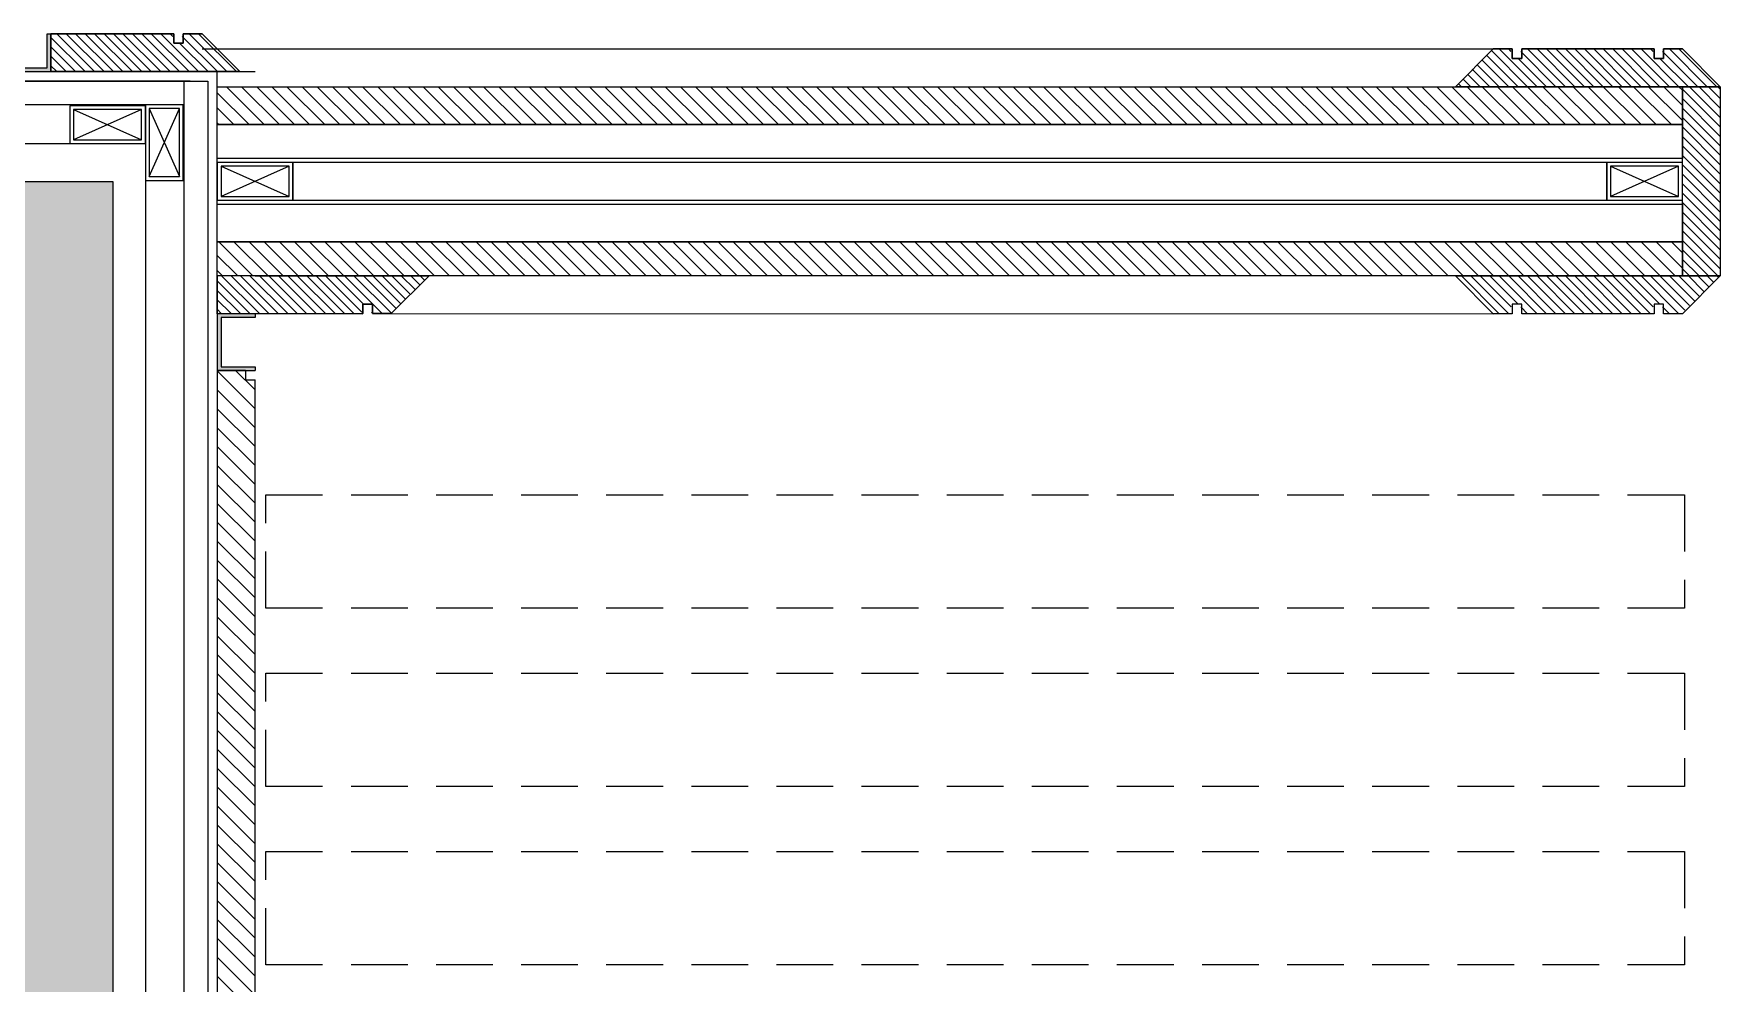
# Model space of a CAD drawing. Header units: millimetres. Extents: x 29001 to 40804, y -8833 to -5892.
# Drawn here: x 29778.9 to 29868.1, y -8137.7 to -8087.4 of the extents above; entities that cross this region are included whole.
import ezdxf

# ---------------------------------------------------------------- set-up
doc = ezdxf.new("R2010")
doc.units = ezdxf.units.MM
doc.linetypes.add('( Hidden )', pattern=[0.375, 0.25, -0.125])
doc.layers.get('0').update_dxf_attribs({"lineweight": 0})
for name, color, linetype, lineweight in [('xxx_Auto_Duvar_Alcipan', 50, 'Continuous', 0), ('xxx_Auto_Duvar_Duvar Plan Kesit', 7, 'Continuous', 0), ('xxx_Auto_Kaplama_Ahşap', 34, 'Continuous', 0), ('xxx_Auto_Kaplama_Ahşap Tarama', 16, 'Continuous', 0), ('xxx_Auto_Kaplama_Aluminyum', 133, 'Continuous', 0), ('xxx_Auto_Kaplama_Aluminyum Tarama', 135, 'Continuous', 0), ('xxx_Auto_Kaplama_Mermer', 23, 'Continuous', 0), ('xxx_Auto_Kaplama_Mermer Tarama', 45, 'Continuous', 0), ('xxx_Auto_Kaplama_Siva Sap', 253, 'Continuous', 0), ('xxx_Auto_Konstruksiyon_Metal', 141, 'Continuous', 0)]:
    doc.layers.add(name, color=color, linetype=linetype, lineweight=lineweight)
pattern_1 = [(135, (-50201.407, -29862.9724), (-0.2499999996, -0.2499999996), [])]

# ---------------------------------------------------------------- blocks, each defined once
blk = doc.blocks.new('jıkloı')
at = {"layer": 'xxx_Auto_Kaplama_Aluminyum Tarama', "true_color": 0x454545}
h = blk.add_hatch(color=250, dxfattribs=at)
h.dxf.hatch_style = 1
h.paths.add_polyline_path([(2, 1.5), (0, 1.5), (0, -1.5), (2, -1.5), (2, -1.3), (0.2, -1.3), (0.2, 1.3), (2, 1.3)])
at = {"layer": 'xxx_Auto_Kaplama_Aluminyum'}
for points in [[(2, 1.5), (0, 1.5), (0, -1.5), (2, -1.5)], [(2, 1.3), (0.2, 1.3), (0.2, -1.3), (2, -1.3)], [(2, 1.5), (2, 1.3)], [(2, -1.3), (2, -1.5)]]:
    blk.add_lwpolyline(points, dxfattribs=at)
blk = doc.blocks.new('TÜM LAYOOUT')
at = {"lineweight": 0, "true_color": 0x454545}
h = blk.add_hatch(color=250, dxfattribs=at)
h.dxf.hatch_style = 1
h.paths.add_polyline_path([(638.265, -1773.449), (638.265, -1853.449), (558.265, -1853.449), (558.265, -1773.449)])
at = {"layer": 'xxx_Auto_Kaplama_Ahşap'}
h = blk.add_hatch(dxfattribs=at)
h.set_pattern_fill('JIS_WOOD', color=256, scale=0.8, angle=90)
h.set_pattern_definition([(135, (-50281.407, -29862.9722), (-0.3999999993, -0.3999999993), [])])
h.paths.add_polyline_path([(643.793, -1770.448), (643.793, -1770.45), (718.265, -1770.449), (718.628, -1770.449), (719.514, -1770.449), (721.265, -1770.449)])
h.paths.add_polyline_path([(709.265, -1768.45), (643.792, -1768.45), (643.792, -1770.449), (721.265, -1770.449), (721.265, -1768.45), (710.265, -1768.45)])
h = blk.add_hatch(dxfattribs=at)
h.set_pattern_fill('JIS_WOOD', color=256, scale=0.8, angle=90)
h.set_pattern_definition([(135, (-50281.40697, -29869.1729), (-0.3999999993, -0.3999999993), [])])
h.paths.add_polyline_path([(643.793, -1776.648), (643.793, -1778.451), (718.265, -1778.45), (718.265, -1778.453), (719.514, -1778.453), (721.265, -1778.453), (721.265, -1776.65)])
h.paths.add_polyline_path([(709.265, -1776.65), (642.993, -1776.65), (642.993, -1776.65), (721.265, -1776.65), (721.265, -1776.65), (710.265, -1776.65)])
at = {"layer": 'xxx_Auto_Kaplama_Ahşap Tarama'}
h = blk.add_hatch(dxfattribs=at)
h.set_pattern_fill('JIS_WOOD', color=256, scale=0.5, angle=90)
h.set_pattern_definition([(135, (-50279.67933, -29862.1724), (-0.2499999996, -0.2499999996), [])])
h.paths.add_polyline_path([(634.992, -1766.149), (634.992, -1765.649), (634.992, -1765.649), (634.992, -1767.649), (644.942, -1767.649), (642.942, -1765.649), (641.942, -1765.649), (641.942, -1766.149), (641.442, -1766.149), (641.442, -1765.649), (634.992, -1765.65), (634.992, -1766.149)])
h = blk.add_hatch(dxfattribs=at)
h.set_pattern_fill('JIS_WOOD', color=256, scale=0.5, angle=90)
h.set_pattern_definition(pattern_1)
h.paths.add_polyline_path([(712.214, -1766.949), (712.214, -1766.449), (711.214, -1766.449), (709.239, -1768.449), (723.214, -1768.449), (721.214, -1766.449), (720.214, -1766.449), (720.214, -1766.949), (719.714, -1766.949), (719.714, -1766.449), (712.714, -1766.45), (712.714, -1766.949)])
h = blk.add_hatch(dxfattribs=at)
h.set_pattern_fill('JIS_WOOD', color=256, scale=0.5, angle=90)
h.set_pattern_definition([(135, (-27468.03865, 49446.22215), (-0.2499999996, -0.2499999996), [])])
h.paths.add_polyline_path([(723.264, -1768.449), (721.265, -1768.449), (721.265, -1778.449), (723.264, -1778.449)])
h = blk.add_hatch(dxfattribs=at)
h.set_pattern_fill('JIS_WOOD', color=256, scale=0.5, angle=270)
h.set_pattern_definition([(315, (51586.9886, 26316.07902), (0.2499999996, 0.2499999996), [])])
h.paths.add_polyline_path([(644.993, -1779.944), (644.993, -1780.444), (643.792, -1780.449), (643.792, -1778.449), (654.943, -1778.444), (652.943, -1780.444), (651.943, -1780.444), (651.943, -1779.944), (651.443, -1779.944), (651.443, -1780.444), (644.993, -1780.444), (644.993, -1779.944)])
h = blk.add_hatch(dxfattribs=at)
h.set_pattern_fill('JIS_WOOD', color=256, scale=0.5, angle=90)
h.set_pattern_definition(pattern_1)
h.paths.add_polyline_path([(712.214, -1779.949), (712.214, -1780.449), (711.214, -1780.449), (709.239, -1778.449), (723.214, -1778.449), (721.214, -1780.449), (720.214, -1780.449), (720.214, -1779.949), (719.714, -1779.949), (719.714, -1780.449), (712.714, -1780.449), (712.714, -1779.949)])
at = {"layer": 'xxx_Auto_Kaplama_Mermer Tarama'}
h = blk.add_hatch(dxfattribs=at)
h.set_pattern_fill('JIS_WOOD', color=256, angle=-90)
h.set_pattern_definition([(315, (51556.4632, 26238.8459), (0.499999999, 0.499999999), [])])
h.paths.add_polyline_path([(643.792, -1835.449), (643.793, -1783.449), (645.292, -1783.449), (645.292, -1783.949), (645.792, -1783.949), (645.792, -1833.45), (645.099, -1834.143), (644.792, -1834.45)])
at = {"color": 8, "linetype": '( Hidden )', "lineweight": 0, "ltscale": 12, "true_color": 0x7e8186}
for points in [[(646.365, -1790.019), (721.365, -1790.019), (721.365, -1796.019), (646.365, -1796.019)], [(646.365, -1799.451), (721.365, -1799.451), (721.365, -1805.451), (646.365, -1805.451)], [(646.365, -1808.884), (721.365, -1808.884), (721.365, -1814.884), (646.365, -1814.884)]]:
    blk.add_lwpolyline(points, close=True, dxfattribs=at)
at = {"layer": 'xxx_Auto_Duvar_Alcipan', "linetype": 'Continuous'}
for points in [[(640.015, -1769.399), (575.765, -1769.399), (575.765, -1768.149), (643.293, -1768.149)], [(642.043, -1769.399), (575.765, -1769.399), (575.765, -1768.149), (643.293, -1768.149)], [(643.293, -1768.149), (643.293, -1835.15), (642.043, -1835.15), (642.043, -1768.149)], [(643.293, -1768.149), (643.293, -1835.15), (642.043, -1835.15), (642.043, -1769.399)]]:
    blk.add_lwpolyline(points, dxfattribs=at)
at = {"layer": 'xxx_Auto_Duvar_Duvar Plan Kesit', "lineweight": 0}
blk.add_lwpolyline([(638.265, -1773.449), (638.265, -1853.449), (558.265, -1853.449), (558.265, -1773.449)], close=True, dxfattribs=at)
at = {"layer": 'xxx_Auto_Kaplama_Ahşap', "linetype": 'Continuous', "elevation": 0}
for points in [[(634.992, -1767.649), (644.992, -1767.649), (642.992, -1765.649), (641.992, -1765.649), (641.992, -1766.149), (641.492, -1766.149), (641.493, -1765.65), (634.992, -1765.644)], [(634.992, -1765.649), (641.492, -1765.644), (641.492, -1766.149), (641.992, -1766.149), (641.992, -1765.649), (642.992, -1765.649), (644.992, -1767.649), (634.992, -1767.649)], [(634.992, -1765.649), (641.492, -1765.645)], [(634.992, -1765.649), (641.492, -1765.645)], [(722.264, -1768.449), (709.264, -1768.449), (711.265, -1766.449), (712.265, -1766.449), (712.265, -1766.949), (712.764, -1766.949), (712.764, -1766.45), (719.764, -1766.445)], [(722.264, -1768.449), (709.264, -1768.449), (711.265, -1766.449), (712.265, -1766.449), (712.265, -1766.949), (712.764, -1766.949), (712.764, -1766.45), (719.764, -1766.445)], [(644.792, -1767.649), (634.992, -1767.649)], [(644.792, -1767.649), (634.992, -1767.649)], [(643.793, -1778.449), (643.792, -1767.649), (645.792, -1767.649)], [(643.793, -1778.449), (643.792, -1767.649), (645.792, -1767.649)], [(643.793, -1780.449), (643.792, -1778.443)], [(643.793, -1778.449), (643.792, -1780.449)], [(645.793, -1778.444), (654.993, -1778.444), (652.993, -1780.444), (651.993, -1780.444), (651.993, -1779.944), (651.493, -1779.944), (651.493, -1780.444), (643.793, -1780.451)], [(645.793, -1780.444), (651.493, -1780.45), (651.493, -1779.944), (651.993, -1779.944), (651.993, -1780.444), (652.993, -1780.444), (654.993, -1778.444), (645.793, -1778.444)]]:
    blk.add_lwpolyline(points, dxfattribs=at)
at = {"layer": 'xxx_Auto_Kaplama_Ahşap', "linetype": 'Continuous'}
for points in [[(634.992, -1765.644), (634.992, -1767.649)], [(634.992, -1765.649), (634.992, -1767.649)], [(642.368, -1768.149), (630.468, -1768.149)]]:
    blk.add_lwpolyline(points, dxfattribs=at)
at = {"layer": 'xxx_Auto_Kaplama_Ahşap', "linetype": 'Continuous', "elevation": 0}
for points in [[(723.264, -1768.449), (721.264, -1766.449), (720.264, -1766.449), (720.264, -1766.949), (719.764, -1766.949), (719.765, -1766.45), (712.764, -1766.444), (712.764, -1766.949), (712.264, -1766.949), (712.264, -1766.449), (711.264, -1766.449), (709.264, -1768.449)], [(709.264, -1768.449), (711.265, -1766.449), (712.265, -1766.449), (712.265, -1766.949), (712.764, -1766.949), (712.764, -1766.45), (719.764, -1766.444), (719.764, -1766.949), (720.264, -1766.949), (720.264, -1766.449), (721.264, -1766.449), (723.264, -1768.449)], [(643.793, -1770.449), (643.793, -1768.449), (721.265, -1768.449), (721.265, -1770.449)], [(723.264, -1778.449), (721.265, -1778.449), (721.265, -1768.449), (723.264, -1768.449)], [(723.264, -1778.449), (721.265, -1778.449), (721.265, -1768.449), (723.264, -1768.449)], [(643.793, -1772.249), (643.793, -1770.449), (721.265, -1770.449), (721.265, -1772.249)], [(643.793, -1776.65), (643.793, -1774.65), (721.265, -1774.65), (721.265, -1776.65)], [(643.793, -1778.449), (643.793, -1776.65), (721.265, -1776.65), (721.265, -1778.449)], [(723.264, -1778.449), (721.264, -1780.449), (720.264, -1780.449), (720.264, -1779.949), (719.764, -1779.949), (719.765, -1780.449), (712.764, -1780.455), (712.764, -1779.949), (712.264, -1779.949), (712.264, -1780.449), (711.264, -1780.449), (709.264, -1778.449)]]:
    blk.add_lwpolyline(points, close=True, dxfattribs=at)
at = {"layer": 'xxx_Auto_Kaplama_Ahşap Tarama', "linetype": 'Continuous', "elevation": 0}
for points in [[(642.992, -1766.449), (711.265, -1766.449)], [(652.993, -1780.444), (711.265, -1780.449)]]:
    blk.add_lwpolyline(points, dxfattribs=at)
at = {"layer": 'xxx_Auto_Kaplama_Mermer', "linetype": 'Continuous'}
for points in [[(643.793, -1783.449), (643.792, -1834.649)], [(643.793, -1783.449), (643.792, -1834.649)], [(645.792, -1832.65), (645.792, -1783.949)], [(645.792, -1832.65), (645.792, -1783.949)]]:
    blk.add_lwpolyline(points, dxfattribs=at)
at = {"layer": 'xxx_Auto_Kaplama_Mermer', "linetype": 'Continuous', "elevation": 0}
for points in [[(645.292, -1783.449), (643.793, -1783.449)], [(645.292, -1783.449), (645.292, -1783.949), (645.792, -1783.949)]]:
    blk.add_lwpolyline(points, dxfattribs=at)
at = {"layer": 'xxx_Auto_Kaplama_Siva Sap', "lineweight": 0}
blk.add_lwpolyline([(555.993, -1771.449), (639.993, -1771.449), (639.993, -1838.449)], dxfattribs=at)
at = {"layer": 'xxx_Auto_Konstruksiyon_Metal'}
for points in [[(635.993, -1769.449), (635.993, -1771.449), (639.993, -1771.449), (639.993, -1769.449), (635.993, -1769.449)], [(639.793, -1769.649), (636.193, -1771.249)], [(636.193, -1769.649), (639.793, -1771.249)], [(639.993, -1773.399), (641.993, -1773.399), (641.993, -1769.399), (639.993, -1769.399), (639.993, -1773.399)], [(640.193, -1769.599), (641.793, -1773.199)], [(640.193, -1773.199), (641.793, -1769.599)]]:
    blk.add_lwpolyline(points, dxfattribs=at)
for points in [[(636.193, -1769.649), (636.193, -1771.249), (639.793, -1771.249), (639.793, -1769.649)], [(640.193, -1773.199), (641.793, -1773.199), (641.793, -1769.599), (640.193, -1769.599)]]:
    blk.add_lwpolyline(points, close=True, dxfattribs=at)
at = {"layer": 'xxx_Auto_Konstruksiyon_Metal', "elevation": 0}
for points in [[(643.792, -1772.449), (643.792, -1774.449), (647.793, -1774.449), (647.793, -1772.449), (643.792, -1772.449)], [(647.593, -1772.649), (643.993, -1774.249)], [(643.993, -1772.649), (647.593, -1774.249)], [(717.264, -1772.449), (717.264, -1774.449), (721.264, -1774.449), (721.264, -1772.449), (717.264, -1772.449)], [(721.064, -1772.649), (717.464, -1774.249)], [(717.464, -1772.649), (721.064, -1774.249)]]:
    blk.add_lwpolyline(points, dxfattribs=at)
for points in [[(643.993, -1772.649), (643.993, -1774.249), (647.593, -1774.249), (647.593, -1772.649)], [(717.264, -1772.449), (647.793, -1772.449), (647.793, -1774.449), (717.264, -1774.449)], [(717.464, -1772.649), (717.464, -1774.249), (721.064, -1774.249), (721.064, -1772.649)]]:
    blk.add_lwpolyline(points, close=True, dxfattribs=at)
at = {"color": 3, "rotation": 90}
blk.add_blockref('jıkloı', (633.492, -1767.649), dxfattribs=at)
at = {"color": 3}
blk.add_blockref('jıkloı', (643.793, -1781.949, 0), dxfattribs=at)

msp = doc.modelspace()

# ---------------------------------------------------------------- block references
at = {"color": 6}
msp.add_blockref('TÜM LAYOOUT', (29144.792, -6321.799), dxfattribs=at)

doc.saveas('drawing.dxf')
